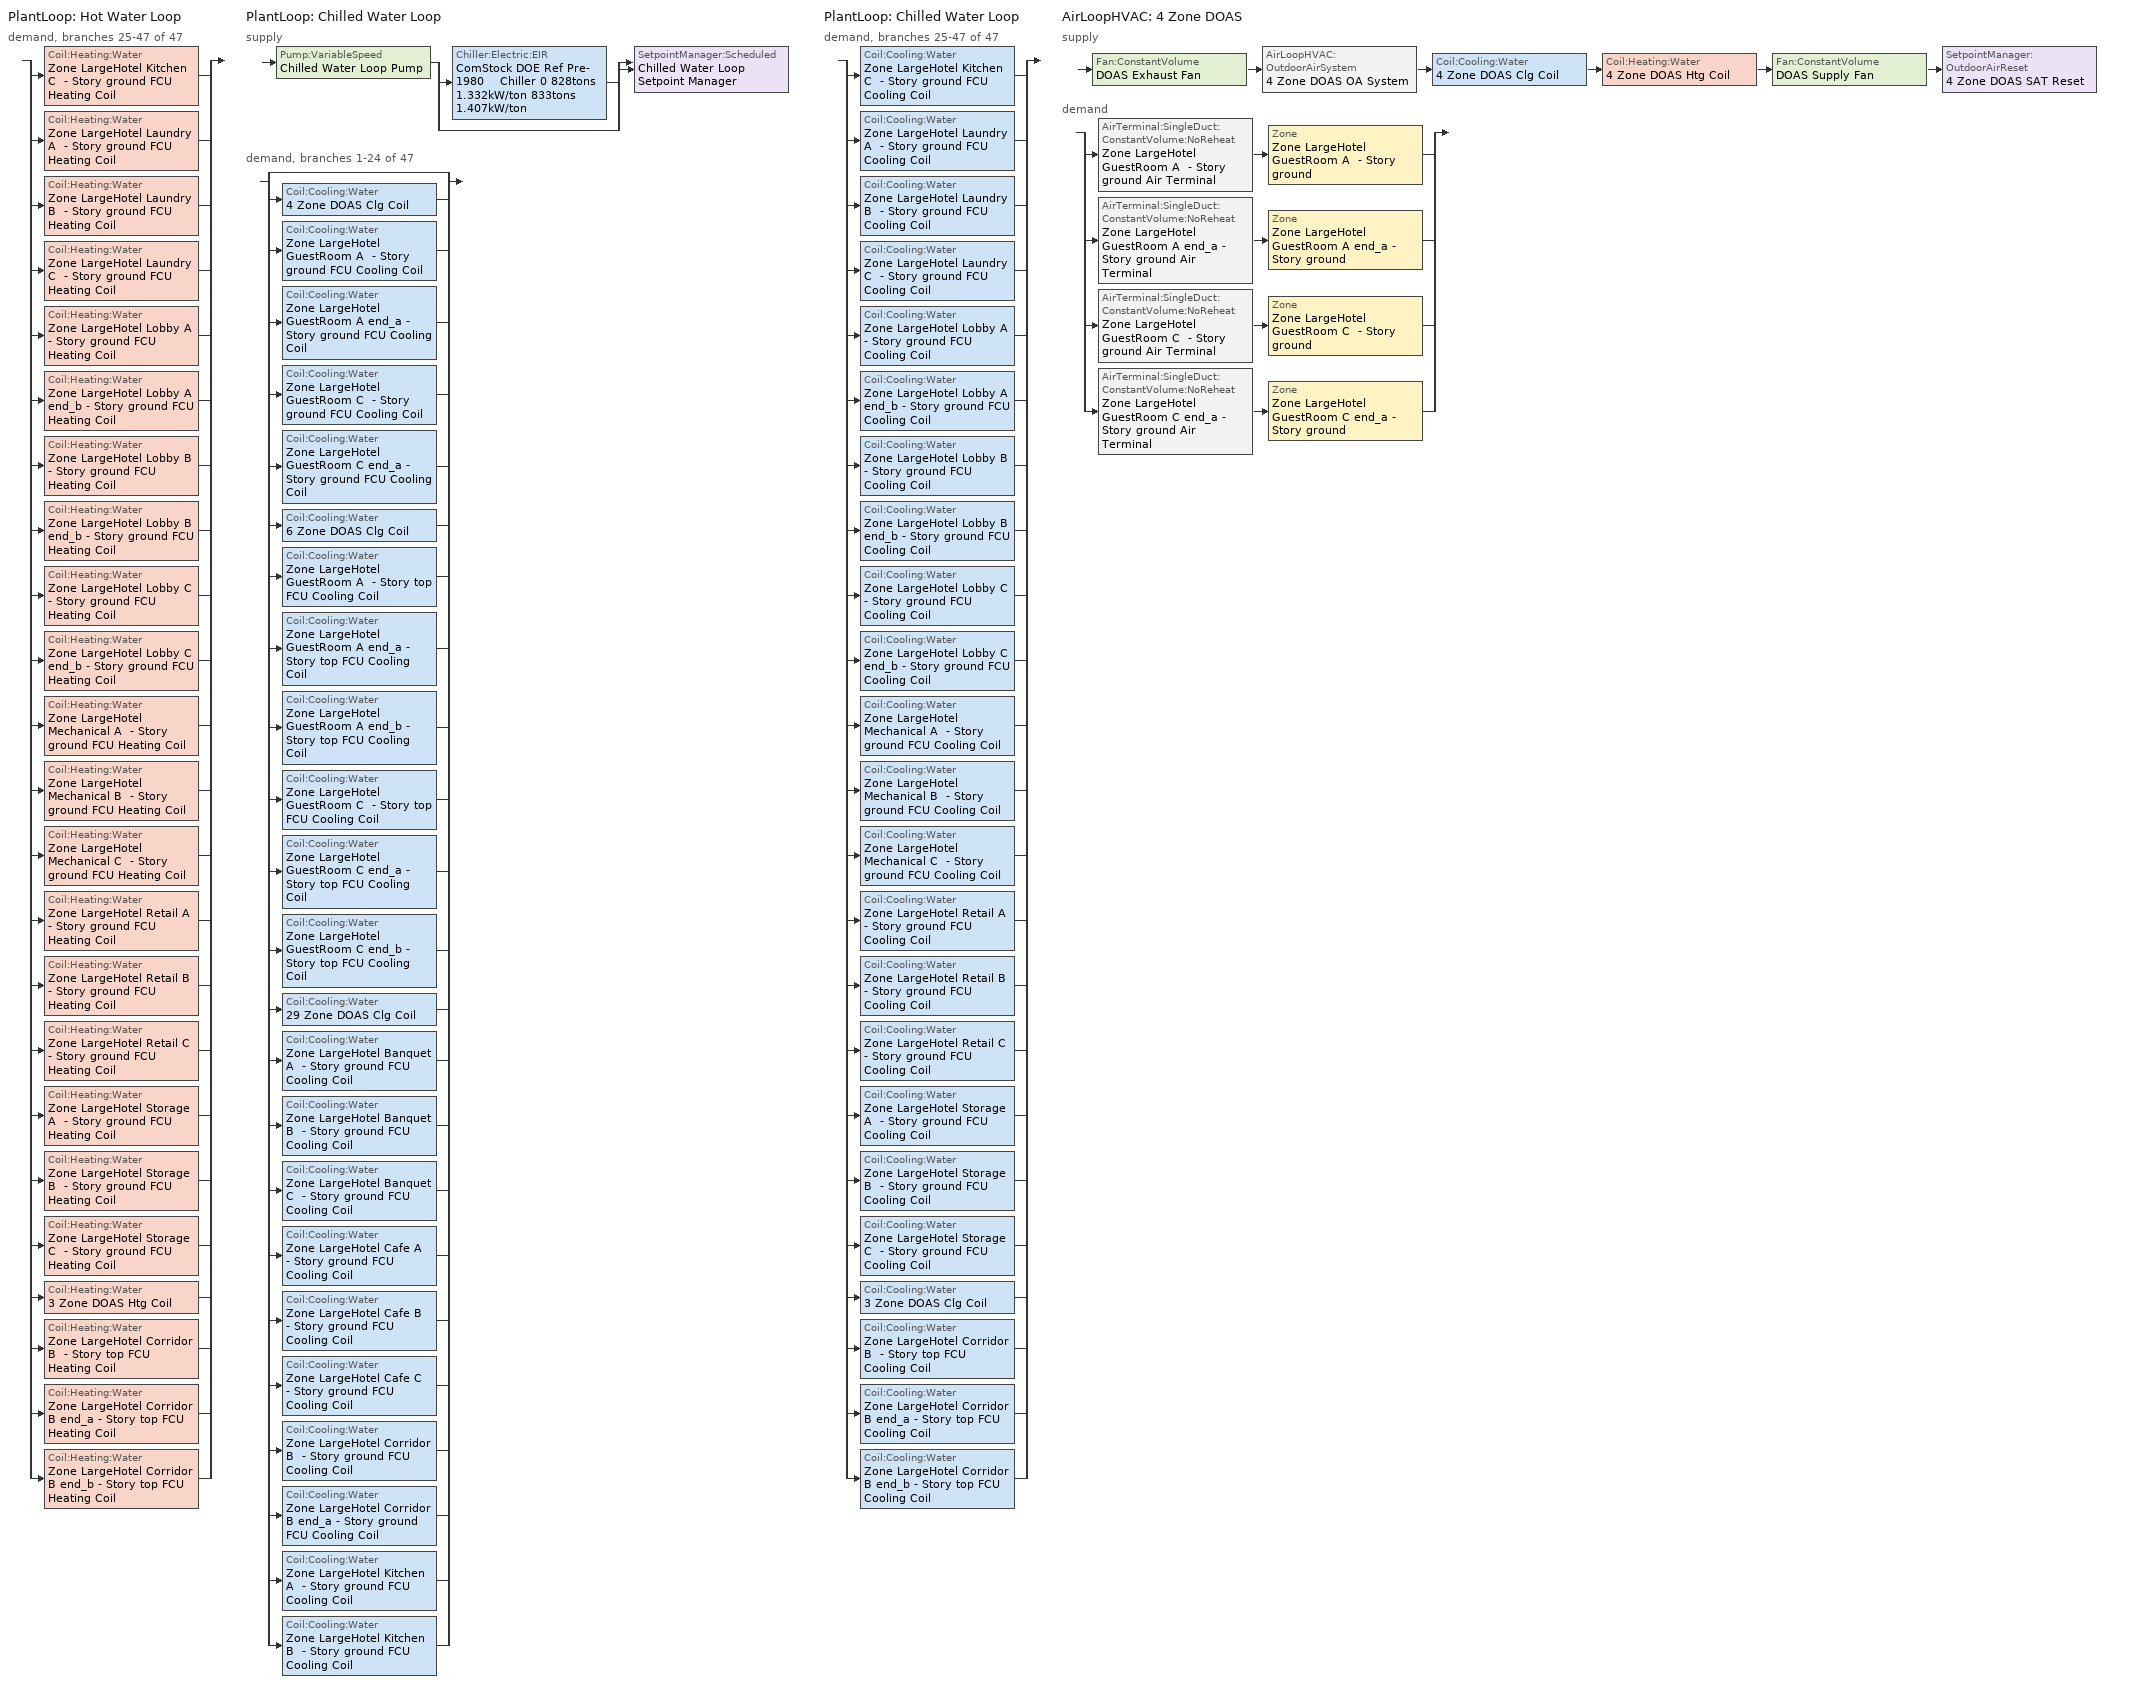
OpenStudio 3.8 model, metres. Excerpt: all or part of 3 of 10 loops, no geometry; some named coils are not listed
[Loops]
PlantLoop 'Hot Water Loop'
 demand, branches 25-47 of 47: split
  | Coil:Heating:Water 'Zone LargeHotel Kitchen C  - Story ground FCU Heating Coil'
  | Coil:Heating:Water 'Zone LargeHotel Laundry A  - Story ground FCU Heating Coil'
  | Coil:Heating:Water 'Zone LargeHotel Laundry B  - Story ground FCU Heating Coil'
  | Coil:Heating:Water 'Zone LargeHotel Laundry C  - Story ground FCU Heating Coil'
  | Coil:Heating:Water 'Zone LargeHotel Lobby A  - Story ground FCU Heating Coil'
  | Coil:Heating:Water 'Zone LargeHotel Lobby A end_b - Story ground FCU Heating Coil'
  | Coil:Heating:Water 'Zone LargeHotel Lobby B  - Story ground FCU Heating Coil'
  | Coil:Heating:Water 'Zone LargeHotel Lobby B end_b - Story ground FCU Heating Coil'
  | Coil:Heating:Water 'Zone LargeHotel Lobby C  - Story ground FCU Heating Coil'
  | Coil:Heating:Water 'Zone LargeHotel Lobby C end_b - Story ground FCU Heating Coil'
  | Coil:Heating:Water 'Zone LargeHotel Mechanical A  - Story ground FCU Heating Coil'
  | Coil:Heating:Water 'Zone LargeHotel Mechanical B  - Story ground FCU Heating Coil'
  | Coil:Heating:Water 'Zone LargeHotel Mechanical C  - Story ground FCU Heating Coil'
  | Coil:Heating:Water 'Zone LargeHotel Retail A  - Story ground FCU Heating Coil'
  | Coil:Heating:Water 'Zone LargeHotel Retail B  - Story ground FCU Heating Coil'
  | Coil:Heating:Water 'Zone LargeHotel Retail C  - Story ground FCU Heating Coil'
  | Coil:Heating:Water 'Zone LargeHotel Storage A  - Story ground FCU Heating Coil'
  | Coil:Heating:Water 'Zone LargeHotel Storage B  - Story ground FCU Heating Coil'
  | Coil:Heating:Water 'Zone LargeHotel Storage C  - Story ground FCU Heating Coil'
  | Coil:Heating:Water '3 Zone DOAS Htg Coil'
  | Coil:Heating:Water 'Zone LargeHotel Corridor B  - Story top FCU Heating Coil'
  | Coil:Heating:Water 'Zone LargeHotel Corridor B end_a - Story top FCU Heating Coil'
  | Coil:Heating:Water 'Zone LargeHotel Corridor B end_b - Story top FCU Heating Coil'
PlantLoop 'Chilled Water Loop'
 supply: Pump:VariableSpeed 'Chilled Water Loop Pump' > split
  | Chiller:Electric:EIR 'ComStock DOE Ref Pre-1980    Chiller 0 828tons 1.332kW/ton 833tons 1.407kW/ton'
  | bypass
  join > SetpointManager:Scheduled 'Chilled Water Loop Setpoint Manager'
 demand, branches 1-24 of 47: split
  | bypass
  | Coil:Cooling:Water '4 Zone DOAS Clg Coil'
  | Coil:Cooling:Water 'Zone LargeHotel GuestRoom A  - Story ground FCU Cooling Coil'
  | Coil:Cooling:Water 'Zone LargeHotel GuestRoom A end_a - Story ground FCU Cooling Coil'
  | Coil:Cooling:Water 'Zone LargeHotel GuestRoom C  - Story ground FCU Cooling Coil'
  | Coil:Cooling:Water 'Zone LargeHotel GuestRoom C end_a - Story ground FCU Cooling Coil'
  | Coil:Cooling:Water '6 Zone DOAS Clg Coil'
  | Coil:Cooling:Water 'Zone LargeHotel GuestRoom A  - Story top FCU Cooling Coil'
  | Coil:Cooling:Water 'Zone LargeHotel GuestRoom A end_a - Story top FCU Cooling Coil'
  | Coil:Cooling:Water 'Zone LargeHotel GuestRoom A end_b - Story top FCU Cooling Coil'
  | Coil:Cooling:Water 'Zone LargeHotel GuestRoom C  - Story top FCU Cooling Coil'
  | Coil:Cooling:Water 'Zone LargeHotel GuestRoom C end_a - Story top FCU Cooling Coil'
  | Coil:Cooling:Water 'Zone LargeHotel GuestRoom C end_b - Story top FCU Cooling Coil'
  | Coil:Cooling:Water '29 Zone DOAS Clg Coil'
  | Coil:Cooling:Water 'Zone LargeHotel Banquet A  - Story ground FCU Cooling Coil'
  | Coil:Cooling:Water 'Zone LargeHotel Banquet B  - Story ground FCU Cooling Coil'
  | Coil:Cooling:Water 'Zone LargeHotel Banquet C  - Story ground FCU Cooling Coil'
  | Coil:Cooling:Water 'Zone LargeHotel Cafe A  - Story ground FCU Cooling Coil'
  | Coil:Cooling:Water 'Zone LargeHotel Cafe B  - Story ground FCU Cooling Coil'
  | Coil:Cooling:Water 'Zone LargeHotel Cafe C  - Story ground FCU Cooling Coil'
  | Coil:Cooling:Water 'Zone LargeHotel Corridor B  - Story ground FCU Cooling Coil'
  | Coil:Cooling:Water 'Zone LargeHotel Corridor B end_a - Story ground FCU Cooling Coil'
  | Coil:Cooling:Water 'Zone LargeHotel Kitchen A  - Story ground FCU Cooling Coil'
  | Coil:Cooling:Water 'Zone LargeHotel Kitchen B  - Story ground FCU Cooling Coil'
PlantLoop 'Chilled Water Loop'
 demand, branches 25-47 of 47: split
  | Coil:Cooling:Water 'Zone LargeHotel Kitchen C  - Story ground FCU Cooling Coil'
  | Coil:Cooling:Water 'Zone LargeHotel Laundry A  - Story ground FCU Cooling Coil'
  | Coil:Cooling:Water 'Zone LargeHotel Laundry B  - Story ground FCU Cooling Coil'
  | Coil:Cooling:Water 'Zone LargeHotel Laundry C  - Story ground FCU Cooling Coil'
  | Coil:Cooling:Water 'Zone LargeHotel Lobby A  - Story ground FCU Cooling Coil'
  | Coil:Cooling:Water 'Zone LargeHotel Lobby A end_b - Story ground FCU Cooling Coil'
  | Coil:Cooling:Water 'Zone LargeHotel Lobby B  - Story ground FCU Cooling Coil'
  | Coil:Cooling:Water 'Zone LargeHotel Lobby B end_b - Story ground FCU Cooling Coil'
  | Coil:Cooling:Water 'Zone LargeHotel Lobby C  - Story ground FCU Cooling Coil'
  | Coil:Cooling:Water 'Zone LargeHotel Lobby C end_b - Story ground FCU Cooling Coil'
  | Coil:Cooling:Water 'Zone LargeHotel Mechanical A  - Story ground FCU Cooling Coil'
  | Coil:Cooling:Water 'Zone LargeHotel Mechanical B  - Story ground FCU Cooling Coil'
  | Coil:Cooling:Water 'Zone LargeHotel Mechanical C  - Story ground FCU Cooling Coil'
  | Coil:Cooling:Water 'Zone LargeHotel Retail A  - Story ground FCU Cooling Coil'
  | Coil:Cooling:Water 'Zone LargeHotel Retail B  - Story ground FCU Cooling Coil'
  | Coil:Cooling:Water 'Zone LargeHotel Retail C  - Story ground FCU Cooling Coil'
  | Coil:Cooling:Water 'Zone LargeHotel Storage A  - Story ground FCU Cooling Coil'
  | Coil:Cooling:Water 'Zone LargeHotel Storage B  - Story ground FCU Cooling Coil'
  | Coil:Cooling:Water 'Zone LargeHotel Storage C  - Story ground FCU Cooling Coil'
  | Coil:Cooling:Water '3 Zone DOAS Clg Coil'
  | Coil:Cooling:Water 'Zone LargeHotel Corridor B  - Story top FCU Cooling Coil'
  | Coil:Cooling:Water 'Zone LargeHotel Corridor B end_a - Story top FCU Cooling Coil'
  | Coil:Cooling:Water 'Zone LargeHotel Corridor B end_b - Story top FCU Cooling Coil'
AirLoopHVAC '4 Zone DOAS'
 supply: Fan:ConstantVolume 'DOAS Exhaust Fan' > AirLoopHVAC:OutdoorAirSystem '4 Zone DOAS OA System' > Coil:Cooling:Water '4 Zone DOAS Clg Coil' > Coil:Heating:Water '4 Zone DOAS Htg Coil' > Fan:ConstantVolume 'DOAS Supply Fan' > SetpointManager:OutdoorAirReset '4 Zone DOAS SAT Reset'
 demand: split
  | AirTerminal:SingleDuct:ConstantVolume:NoReheat 'Zone LargeHotel GuestRoom A  - Story ground Air Terminal' > Zone 'Zone LargeHotel GuestRoom A  - Story ground'
  | AirTerminal:SingleDuct:ConstantVolume:NoReheat 'Zone LargeHotel GuestRoom A end_a - Story ground Air Terminal' > Zone 'Zone LargeHotel GuestRoom A end_a - Story ground'
  | AirTerminal:SingleDuct:ConstantVolume:NoReheat 'Zone LargeHotel GuestRoom C  - Story ground Air Terminal' > Zone 'Zone LargeHotel GuestRoom C  - Story ground'
  | AirTerminal:SingleDuct:ConstantVolume:NoReheat 'Zone LargeHotel GuestRoom C end_a - Story ground Air Terminal' > Zone 'Zone LargeHotel GuestRoom C end_a - Story ground'
[Sizing:Zone] Zone Cooling Design Supply Air Temperature Input Method=SupplyAirTemperature; Zone Cooling Design Supply Air Temperature {C}=12.7778; Zone Cooling Design Supply Air Temperature Difference {deltaC}=11.11; Zone Heating Design Supply Air Temperature Input Method=SupplyAirTemperature; Zone Heating Design Supply Air Temperature {C}=40; Zone Heating Design Supply Air Temperature Difference {deltaC}=11.11; Zone Cooling Design Supply Air Humidity Ratio {kg-H2O/kg-air}=0.0085; Zone Heating Design Supply Air Humidity Ratio {kg-H2O/kg-air}=0.008; Cooling Design Air Flow Method=DesignDay; Heating Design Air Flow Method=DesignDay; Account for Dedicated Outdoor Air System=Yes; Dedicated Outdoor Air System Control Strategy=NeutralSupplyAir; Dedicated Outdoor Air Low Setpoint Temperature for Design {C}=15.556; Dedicated Outdoor Air High Setpoint Temperature for Design {C}=21.111; Zone Load Sizing Method=Sensible Load Only No Latent Load; Zone Latent Cooling Design Supply Air Humidity Ratio Input Method=HumidityRatioDifference; Zone Cooling Design Supply Air Humidity Ratio Difference {kgWater/kgDryAir}=0.005; Zone Latent Heating Design Supply Air Humidity Ratio Input Method=HumidityRatioDifference; Zone Humidification Design Supply Air Humidity Ratio Difference {kgWater/kgDryAir}=0.005
Zone LargeHotel GuestRoom A end_a - Story ground; Zone LargeHotel GuestRoom C end_a - Story ground; Zone LargeHotel GuestRoom A  - Story ground; Zone LargeHotel GuestRoom C  - Story ground
[Zone equipment]
Zone LargeHotel GuestRoom A end_a - Story ground: Zone LargeHotel GuestRoom A end_a - Story ground Air Terminal, Zone LargeHotel GuestRoom A end_a - Story ground FCU
Zone LargeHotel GuestRoom C end_a - Story ground: Zone LargeHotel GuestRoom C end_a - Story ground Air Terminal, Zone LargeHotel GuestRoom C end_a - Story ground FCU
Zone LargeHotel GuestRoom A  - Story ground: Zone LargeHotel GuestRoom A  - Story ground Air Terminal, Zone LargeHotel GuestRoom A  - Story ground FCU
Zone LargeHotel GuestRoom C  - Story ground: Zone LargeHotel GuestRoom C  - Story ground Air Terminal, Zone LargeHotel GuestRoom C  - Story ground FCU
[PlantLoop]
Chilled Water Loop: Glycol Concentration=0; Maximum Loop Temperature {C}=40; Minimum Loop Temperature {C}=1; Maximum Loop Flow Rate {m3/s}=0.116584; Plant Loop Volume {m3}=13.99; Load Distribution Scheme=Optimal
[Sizing:Plant]
Chilled Water Loop: Loop Type=Cooling; Design Loop Exit Temperature {C}=6.66667; Loop Design Temperature Difference {deltaC}=5.61111; Sizing Option=NonCoincident; Zone Timesteps in Averaging Window=1; Coincident Sizing Factor Mode=None
[SetpointManager:Scheduled]
Chilled Water Loop Setpoint Manager: Control Variable=Temperature; Schedule=Chilled Water Loop Temp - 44F; Setpoint Node or NodeList=Chilled Water Loop Supply Outlet Node
[Pump:VariableSpeed]
Chilled Water Loop Pump: Rated Flow Rate {m3/s}=0.116584; Rated Pump Head {Pa}=179344; Rated Power Consumption {W}=28823.5; Motor Efficiency=0.93; Fraction of Motor Inefficiencies to Fluid Stream=0; Coefficient 1 of the Part Load Performance Curve=0; Coefficient 2 of the Part Load Performance Curve=0.5726; Coefficient 3 of the Part Load Performance Curve=-0.301; Coefficient 4 of the Part Load Performance Curve=0.7347; Pump Control Type=Intermittent; Skin Loss Radiative Fraction=0.5; Design Power Sizing Method=PowerPerFlowPerPressure; Design Electric Power per Unit Flow Rate {W/(m3/s)}=348701.1; Design Shaft Power per Unit Flow Rate per Unit Head {W-s/m3-Pa}=1.28205; Design Minimum Flow Rate Fraction=0
[Chiller:Electric:EIR]
ComStock DOE Ref Pre-1980    Chiller 0 828tons 1.332kW/ton 833tons 1.407kW/ton: Reference Capacity {W}=2.74585e+06; Reference COP {W/W}=2.49964; Reference Leaving Chilled Water Temperature {C}=6.66667; Reference Entering Condenser Fluid Temperature {C}=35; Reference Chilled Water Flow Rate {m3/s}=0.116584; Cooling Capacity Function of Temperature Curve=AirCooled_Chiller_2010_PathA_CAPFT; Electric Input to Cooling Output Ratio Function of Temperature Curve=AirCooled_Chiller_2010_PathA_EIRFT; Electric Input to Cooling Output Ratio Function of Part Load Ratio Curve=AirCooled_Chiller_AllCapacities_2004_2010_EIRFPLR; Minimum Part Load Ratio=0.15; Maximum Part Load Ratio=1; Optimum Part Load Ratio=1; Minimum Unloading Ratio=0.25; Condenser Type=AirCooled; Leaving Chilled Water Lower Temperature Limit {C}=2.22222; Chiller Flow Mode=ConstantFlow; Design Heat Recovery Water Flow Rate {m3/s}=Autosize; Sizing Factor=1; Basin Heater Capacity {W/K}=0; Basin Heater Setpoint Temperature {C}=10; Condenser Heat Recovery Relative Capacity Fraction=1
[AirLoopHVAC]
4 Zone DOAS: Availability Schedule=4 Zone DOAS Occ Sch; Design Supply Air Flow Rate {m3/s}=1.10122; Design Return Air Flow Fraction of Supply Air Flow=1
[Sizing:System]
4 Zone DOAS: Type of Load to Size On=VentilationRequirement; Design Outdoor Air Flow Rate {m3/s}=1.10122; Central Heating Maximum System Air Flow Ratio=1; Preheat Design Temperature {C}=7; Preheat Design Humidity Ratio {kg-H2O/kg-Air}=0.008; Precool Design Temperature {C}=12.8; Precool Design Humidity Ratio {kg-H2O/kg-Air}=0.008; Central Cooling Design Supply Air Temperature {C}=15.5556; Central Heating Design Supply Air Temperature {C}=21.1111; Sizing Option=Coincident; 100% Outdoor Air in Cooling=Yes; 100% Outdoor Air in Heating=Yes; Central Cooling Design Supply Air Humidity Ratio {kg-H2O/kg-Air}=0.0085; System Outdoor Air Method=ZoneSum; Zone Maximum Outdoor Air Fraction=1; Cooling Supply Air Flow Rate Per Floor Area {m3/s-m2}=0.00996765; Cooling Fraction of Autosized Cooling Supply Air Flow Rate=1; Cooling Supply Air Flow Rate Per Unit Cooling Capacity {m3/s-W}=3.94755e-05; Heating Supply Air Flow Rate Per Floor Area {m3/s-m2}=0.00996765; Heating Fraction of Autosized Heating Supply Air Flow Rate=1; Heating Fraction of Autosized Cooling Supply Air Flow Rate=1; Heating Supply Air Flow Rate Per Unit Heating Capacity {m3/s-W}=3.15882e-05; Cooling Design Capacity Method=CoolingDesignCapacity; Cooling Design Capacity {W}=24712.48; Cooling Design Capacity Per Floor Area {W/m2}=234.7; Fraction of Autosized Cooling Design Capacity=1; Heating Design Capacity Method=HeatingDesignCapacity; Heating Design Capacity {W}=51640.12; Heating Design Capacity Per Floor Area {W/m2}=157; Fraction of Autosized Heating Design Capacity=1; Central Cooling Capacity Control Method=OnOff; Occupant Diversity=1
[Fan:ConstantVolume] Availability Schedule=Always On Discrete; Fan Total Efficiency=0.546; Pressure Rise {Pa}=622.722; Maximum Flow Rate {m3/s}=1.10122; Motor Efficiency=0.84; Motor In Airstream Fraction=1
DOAS Supply Fan; DOAS Exhaust Fan
[Coil:Heating:Water] Availability Schedule=Always On Discrete; Rated Inlet Water Temperature {C}=82.2222; Rated Inlet Air Temperature {C}=16.6; Rated Outlet Water Temperature {C}=71.1111
Name | U-Factor Times Area Value {W/K} | Maximum Water Flow Rate {m3/s} | Rated Capacity {W} | Rated Outlet Air Temperature {C}
Zone LargeHotel Kitchen C  - Story ground FCU Heating Coil | 24.9269 | 2.45863e-05 | 1124.06 | 40
Zone LargeHotel Laundry A  - Story ground FCU Heating Coil | 23.2138 | 2.24e-05 | 1024.1 | 40
Zone LargeHotel Laundry B  - Story ground FCU Heating Coil | 65.2529 | 6.28653e-05 | 2874.13 | 40
Zone LargeHotel Laundry C  - Story ground FCU Heating Coil | 23.1642 | 2.23521e-05 | 1021.91 | 40
Zone LargeHotel Lobby A  - Story ground FCU Heating Coil | 338.516 | 0.000326551 | 14929.5 | 40
Zone LargeHotel Lobby A end_b - Story ground FCU Heating Coil | 95.6951 | 9.23374e-05 | 4221.55 | 40
Zone LargeHotel Lobby B  - Story ground FCU Heating Coil | 3241.49 | 0.00312354 | 142804 | 40
Zone LargeHotel Lobby B end_b - Story ground FCU Heating Coil | 1281.02 | 0.00123574 | 56496.4 | 40
Zone LargeHotel Lobby C  - Story ground FCU Heating Coil | 338.043 | 0.000326094 | 14908.6 | 40
Zone LargeHotel Lobby C end_b - Story ground FCU Heating Coil | 95.5496 | 9.21969e-05 | 4215.13 | 40
Zone LargeHotel Mechanical A  - Story ground FCU Heating Coil | 46.5438 | 4.4917e-05 | 2053.55 | 40
Zone LargeHotel Mechanical B  - Story ground FCU Heating Coil | 95.4121 | 9.19181e-05 | 4202.39 | 40
Zone LargeHotel Mechanical C  - Story ground FCU Heating Coil | 46.4629 | 4.48389e-05 | 2049.98 | 40
Zone LargeHotel Retail A  - Story ground FCU Heating Coil | 45.7268 | 4.41169e-05 | 2016.97 | 40
Zone LargeHotel Retail B  - Story ground FCU Heating Coil | 278.461 | 0.000268317 | 12267.1 | 40
Zone LargeHotel Retail C  - Story ground FCU Heating Coil | 45.6384 | 4.40316e-05 | 2013.07 | 40
Zone LargeHotel Storage A  - Story ground FCU Heating Coil | 30.0879 | 2.90332e-05 | 1327.37 | 40
Zone LargeHotel Storage B  - Story ground FCU Heating Coil | 104.566 | 0.000100752 | 4606.27 | 40
Zone LargeHotel Storage C  - Story ground FCU Heating Coil | 30.0089 | 2.8957e-05 | 1323.88 | 40
3 Zone DOAS Htg Coil | 657.359 | 0.00108014 | 49382.8 | 32.2
Zone LargeHotel Corridor B  - Story top FCU Heating Coil | 4462.2 | 0.00454496 | 207790 | 40
Zone LargeHotel Corridor B end_a - Story top FCU Heating Coil | 386.388 | 0.000393664 | 17997.9 | 40
Zone LargeHotel Corridor B end_b - Story top FCU Heating Coil | 387.207 | 0.0003945 | 18036.1 | 40
[Controller:WaterCoil] Minimum Actuated Flow {m3/s}=0
Name | Water Coil | Action | Controller Convergence Tolerance {deltaC} | Maximum Actuated Flow {m3/s}
4 Zone DOAS Clg Coil Controller | 4 Zone DOAS Clg Coil | Reverse | 0.000426675 | 0.00111605
Zone LargeHotel GuestRoom A  - Story ground FCU Cooling Coil Controller | Zone LargeHotel GuestRoom A  - Story ground FCU Cooling Coil | Reverse
Zone LargeHotel GuestRoom A end_a - Story ground FCU Cooling Coil Controller | Zone LargeHotel GuestRoom A end_a - Story ground FCU Cooling Coil | Reverse
Zone LargeHotel GuestRoom C  - Story ground FCU Cooling Coil Controller | Zone LargeHotel GuestRoom C  - Story ground FCU Cooling Coil | Reverse
Zone LargeHotel GuestRoom C end_a - Story ground FCU Cooling Coil Controller | Zone LargeHotel GuestRoom C end_a - Story ground FCU Cooling Coil | Reverse
6 Zone DOAS Clg Coil Controller | 6 Zone DOAS Clg Coil | Reverse | 0.000176775 | 0.00269376
Zone LargeHotel GuestRoom A  - Story top FCU Cooling Coil Controller | Zone LargeHotel GuestRoom A  - Story top FCU Cooling Coil | Reverse
Zone LargeHotel GuestRoom A end_a - Story top FCU Cooling Coil Controller | Zone LargeHotel GuestRoom A end_a - Story top FCU Cooling Coil | Reverse
Zone LargeHotel GuestRoom A end_b - Story top FCU Cooling Coil Controller | Zone LargeHotel GuestRoom A end_b - Story top FCU Cooling Coil | Reverse
Zone LargeHotel GuestRoom C  - Story top FCU Cooling Coil Controller | Zone LargeHotel GuestRoom C  - Story top FCU Cooling Coil | Reverse
Zone LargeHotel GuestRoom C end_a - Story top FCU Cooling Coil Controller | Zone LargeHotel GuestRoom C end_a - Story top FCU Cooling Coil | Reverse
Zone LargeHotel GuestRoom C end_b - Story top FCU Cooling Coil Controller | Zone LargeHotel GuestRoom C end_b - Story top FCU Cooling Coil | Reverse
29 Zone DOAS Clg Coil Controller | 29 Zone DOAS Clg Coil | Reverse | 1.57187e-05 | 0.0302946
Zone LargeHotel Banquet A  - Story ground FCU Cooling Coil Controller | Zone LargeHotel Banquet A  - Story ground FCU Cooling Coil | Reverse
Zone LargeHotel Banquet B  - Story ground FCU Cooling Coil Controller | Zone LargeHotel Banquet B  - Story ground FCU Cooling Coil | Reverse
Zone LargeHotel Banquet C  - Story ground FCU Cooling Coil Controller | Zone LargeHotel Banquet C  - Story ground FCU Cooling Coil | Reverse
Zone LargeHotel Cafe A  - Story ground FCU Cooling Coil Controller | Zone LargeHotel Cafe A  - Story ground FCU Cooling Coil | Reverse
Zone LargeHotel Cafe B  - Story ground FCU Cooling Coil Controller | Zone LargeHotel Cafe B  - Story ground FCU Cooling Coil | Reverse
Zone LargeHotel Cafe C  - Story ground FCU Cooling Coil Controller | Zone LargeHotel Cafe C  - Story ground FCU Cooling Coil | Reverse
Zone LargeHotel Corridor B  - Story ground FCU Cooling Coil Controller | Zone LargeHotel Corridor B  - Story ground FCU Cooling Coil | Reverse
Zone LargeHotel Corridor B end_a - Story ground FCU Cooling Coil Controller | Zone LargeHotel Corridor B end_a - Story ground FCU Cooling Coil | Reverse
Zone LargeHotel Kitchen A  - Story ground FCU Cooling Coil Controller | Zone LargeHotel Kitchen A  - Story ground FCU Cooling Coil | Reverse
Zone LargeHotel Kitchen B  - Story ground FCU Cooling Coil Controller | Zone LargeHotel Kitchen B  - Story ground FCU Cooling Coil | Reverse
Zone LargeHotel Kitchen C  - Story ground FCU Cooling Coil Controller | Zone LargeHotel Kitchen C  - Story ground FCU Cooling Coil | Reverse
Zone LargeHotel Kitchen C  - Story ground FCU Heating Coil Controller | Zone LargeHotel Kitchen C  - Story ground FCU Heating Coil | Normal | 0.0001
Zone LargeHotel Laundry A  - Story ground FCU Cooling Coil Controller | Zone LargeHotel Laundry A  - Story ground FCU Cooling Coil | Reverse
Zone LargeHotel Laundry A  - Story ground FCU Heating Coil Controller | Zone LargeHotel Laundry A  - Story ground FCU Heating Coil | Normal | 0.0001
Zone LargeHotel Laundry B  - Story ground FCU Cooling Coil Controller | Zone LargeHotel Laundry B  - Story ground FCU Cooling Coil | Reverse
Zone LargeHotel Laundry B  - Story ground FCU Heating Coil Controller | Zone LargeHotel Laundry B  - Story ground FCU Heating Coil | Normal | 0.0001
Zone LargeHotel Laundry C  - Story ground FCU Cooling Coil Controller | Zone LargeHotel Laundry C  - Story ground FCU Cooling Coil | Reverse
Zone LargeHotel Laundry C  - Story ground FCU Heating Coil Controller | Zone LargeHotel Laundry C  - Story ground FCU Heating Coil | Normal | 0.0001
Zone LargeHotel Lobby A  - Story ground FCU Cooling Coil Controller | Zone LargeHotel Lobby A  - Story ground FCU Cooling Coil | Reverse
Zone LargeHotel Lobby A  - Story ground FCU Heating Coil Controller | Zone LargeHotel Lobby A  - Story ground FCU Heating Coil | Normal | 0.0001
Zone LargeHotel Lobby A end_b - Story ground FCU Cooling Coil Controller | Zone LargeHotel Lobby A end_b - Story ground FCU Cooling Coil | Reverse
Zone LargeHotel Lobby A end_b - Story ground FCU Heating Coil Controller | Zone LargeHotel Lobby A end_b - Story ground FCU Heating Coil | Normal | 0.0001
Zone LargeHotel Lobby B  - Story ground FCU Cooling Coil Controller | Zone LargeHotel Lobby B  - Story ground FCU Cooling Coil | Reverse
Zone LargeHotel Lobby B  - Story ground FCU Heating Coil Controller | Zone LargeHotel Lobby B  - Story ground FCU Heating Coil | Normal | 0.0001
Zone LargeHotel Lobby B end_b - Story ground FCU Cooling Coil Controller | Zone LargeHotel Lobby B end_b - Story ground FCU Cooling Coil | Reverse
Zone LargeHotel Lobby B end_b - Story ground FCU Heating Coil Controller | Zone LargeHotel Lobby B end_b - Story ground FCU Heating Coil | Normal | 0.0001
Zone LargeHotel Lobby C  - Story ground FCU Cooling Coil Controller | Zone LargeHotel Lobby C  - Story ground FCU Cooling Coil | Reverse
Zone LargeHotel Lobby C  - Story ground FCU Heating Coil Controller | Zone LargeHotel Lobby C  - Story ground FCU Heating Coil | Normal | 0.0001
Zone LargeHotel Lobby C end_b - Story ground FCU Cooling Coil Controller | Zone LargeHotel Lobby C end_b - Story ground FCU Cooling Coil | Reverse
Zone LargeHotel Lobby C end_b - Story ground FCU Heating Coil Controller | Zone LargeHotel Lobby C end_b - Story ground FCU Heating Coil | Normal | 0.0001
Zone LargeHotel Mechanical A  - Story ground FCU Cooling Coil Controller | Zone LargeHotel Mechanical A  - Story ground FCU Cooling Coil | Reverse
Zone LargeHotel Mechanical A  - Story ground FCU Heating Coil Controller | Zone LargeHotel Mechanical A  - Story ground FCU Heating Coil | Normal | 0.0001
Zone LargeHotel Mechanical B  - Story ground FCU Cooling Coil Controller | Zone LargeHotel Mechanical B  - Story ground FCU Cooling Coil | Reverse
Zone LargeHotel Mechanical B  - Story ground FCU Heating Coil Controller | Zone LargeHotel Mechanical B  - Story ground FCU Heating Coil | Normal | 0.0001
Zone LargeHotel Mechanical C  - Story ground FCU Cooling Coil Controller | Zone LargeHotel Mechanical C  - Story ground FCU Cooling Coil | Reverse
Zone LargeHotel Mechanical C  - Story ground FCU Heating Coil Controller | Zone LargeHotel Mechanical C  - Story ground FCU Heating Coil | Normal | 0.0001
Zone LargeHotel Retail A  - Story ground FCU Cooling Coil Controller | Zone LargeHotel Retail A  - Story ground FCU Cooling Coil | Reverse
Zone LargeHotel Retail A  - Story ground FCU Heating Coil Controller | Zone LargeHotel Retail A  - Story ground FCU Heating Coil | Normal | 0.0001
Zone LargeHotel Retail B  - Story ground FCU Cooling Coil Controller | Zone LargeHotel Retail B  - Story ground FCU Cooling Coil | Reverse
Zone LargeHotel Retail B  - Story ground FCU Heating Coil Controller | Zone LargeHotel Retail B  - Story ground FCU Heating Coil | Normal | 0.0001
Zone LargeHotel Retail C  - Story ground FCU Cooling Coil Controller | Zone LargeHotel Retail C  - Story ground FCU Cooling Coil | Reverse
Zone LargeHotel Retail C  - Story ground FCU Heating Coil Controller | Zone LargeHotel Retail C  - Story ground FCU Heating Coil | Normal | 0.0001
Zone LargeHotel Storage A  - Story ground FCU Cooling Coil Controller | Zone LargeHotel Storage A  - Story ground FCU Cooling Coil | Reverse
Zone LargeHotel Storage A  - Story ground FCU Heating Coil Controller | Zone LargeHotel Storage A  - Story ground FCU Heating Coil | Normal | 0.0001
Zone LargeHotel Storage B  - Story ground FCU Cooling Coil Controller | Zone LargeHotel Storage B  - Story ground FCU Cooling Coil | Reverse
Zone LargeHotel Storage B  - Story ground FCU Heating Coil Controller | Zone LargeHotel Storage B  - Story ground FCU Heating Coil | Normal | 0.0001
Zone LargeHotel Storage C  - Story ground FCU Cooling Coil Controller | Zone LargeHotel Storage C  - Story ground FCU Cooling Coil | Reverse
Zone LargeHotel Storage C  - Story ground FCU Heating Coil Controller | Zone LargeHotel Storage C  - Story ground FCU Heating Coil | Normal | 0.0001
3 Zone DOAS Htg Coil Controller | 3 Zone DOAS Htg Coil | Normal | 0.0001 | 0.00108014
3 Zone DOAS Clg Coil Controller | 3 Zone DOAS Clg Coil | Reverse | 0.000446179 | 0.00106726
Zone LargeHotel Corridor B  - Story top FCU Cooling Coil Controller | Zone LargeHotel Corridor B  - Story top FCU Cooling Coil | Reverse
Zone LargeHotel Corridor B  - Story top FCU Heating Coil Controller | Zone LargeHotel Corridor B  - Story top FCU Heating Coil | Normal | 0.0001
Zone LargeHotel Corridor B end_a - Story top FCU Cooling Coil Controller | Zone LargeHotel Corridor B end_a - Story top FCU Cooling Coil | Reverse
Zone LargeHotel Corridor B end_a - Story top FCU Heating Coil Controller | Zone LargeHotel Corridor B end_a - Story top FCU Heating Coil | Normal | 0.0001
Zone LargeHotel Corridor B end_b - Story top FCU Cooling Coil Controller | Zone LargeHotel Corridor B end_b - Story top FCU Cooling Coil | Reverse
Zone LargeHotel Corridor B end_b - Story top FCU Heating Coil Controller | Zone LargeHotel Corridor B end_b - Story top FCU Heating Coil | Normal | 0.0001
[Coil:Cooling:Water] Availability Schedule=Always On Discrete; Design Inlet Water Temperature {C}=6.66667; Heat Exchanger Configuration=CrossFlow
Name | Design Water Flow Rate {m3/s} | Design Air Flow Rate {m3/s} | Design Inlet Air Temperature {C} | Design Outlet Air Temperature {C} | Design Inlet Air Humidity Ratio {kg-H2O/kg-air} | Design Outlet Air Humidity Ratio {kg-H2O/kg-air}
4 Zone DOAS Clg Coil | 0.00111605 | 1.10122 | 37 | 14.4795 | 0.00695435 | 0.00695435
Zone LargeHotel GuestRoom A  - Story ground FCU Cooling Coil | 0.00442706 | 7.55467 | 25.5972 | 12.7778 | 0.00856645 | 0.0085
Zone LargeHotel GuestRoom A end_a - Story ground FCU Cooling Coil | 0.00077824 | 1.34534 | 25.599 | 12.7778 | 0.00838172 | 0.00838172
Zone LargeHotel GuestRoom C  - Story ground FCU Cooling Coil | 0.00433548 | 7.39657 | 25.5972 | 12.7778 | 0.00856775 | 0.0085
Zone LargeHotel GuestRoom C end_a - Story ground FCU Cooling Coil | 0.000769927 | 1.33085 | 25.5981 | 12.7778 | 0.00846853 | 0.00846853
6 Zone DOAS Clg Coil | 0.00269376 | 2.66306 | 37 | 14.5225 | 0.00695435 | 0.00695435
Zone LargeHotel GuestRoom A  - Story top FCU Cooling Coil | 0.0146738 | 25.3657 | 25.5986 | 12.7778 | 0.00841567 | 0.00841567
Zone LargeHotel GuestRoom A end_a - Story top FCU Cooling Coil | 0.00112495 | 1.9446 | 25.599 | 12.7778 | 0.00840381 | 0.00840381
Zone LargeHotel GuestRoom A end_b - Story top FCU Cooling Coil | 0.000809474 | 1.39934 | 25.5992 | 12.7778 | 0.00837131 | 0.00837131
Zone LargeHotel GuestRoom C  - Story top FCU Cooling Coil | 0.0142756 | 24.6774 | 25.5986 | 12.7778 | 0.00841353 | 0.00841353
Zone LargeHotel GuestRoom C end_a - Story top FCU Cooling Coil | 0.00112481 | 1.94436 | 25.599 | 12.7778 | 0.008404 | 0.008404
Zone LargeHotel GuestRoom C end_b - Story top FCU Cooling Coil | 0.000792615 | 1.3702 | 25.5992 | 12.7778 | 0.00836882 | 0.00836882
29 Zone DOAS Clg Coil | 0.0302946 | 29.2487 | 37 | 13.9841 | 0.00695435 | 0.00695435
Zone LargeHotel Banquet A  - Story ground FCU Cooling Coil | 0.000430325 | 0.725579 | 25.5927 | 12.7778 | 0.00863102 | 0.0085
Zone LargeHotel Banquet B  - Story ground FCU Cooling Coil | 0.00788203 | 13.1461 | 25.5934 | 12.7778 | 0.00868837 | 0.0085
Zone LargeHotel Banquet C  - Story ground FCU Cooling Coil | 0.000380837 | 0.641151 | 25.5926 | 12.7778 | 0.00863918 | 0.0085
Zone LargeHotel Cafe A  - Story ground FCU Cooling Coil | 0.000102583 | 0.170945 | 25.5926 | 12.7778 | 0.00869333 | 0.0085
Zone LargeHotel Cafe B  - Story ground FCU Cooling Coil | 0.00214353 | 3.5192 | 25.593 | 12.7778 | 0.00877307 | 0.0085
Zone LargeHotel Cafe C  - Story ground FCU Cooling Coil | 8.8883e-05 | 0.16587 | 25.5924 | 12.7778 | 0.00870687 | 0.0085
Zone LargeHotel Corridor B  - Story ground FCU Cooling Coil | 0.00035024 | 0.394684 | 31.5963 | 12.7778 | 0.0088371 | 0.0085
Zone LargeHotel Corridor B end_a - Story ground FCU Cooling Coil | 0.00017503 | 0.337614 | 31.5992 | 12.7778 | 0.00819251 | 0.00819251
Zone LargeHotel Kitchen A  - Story ground FCU Cooling Coil | 0.000702036 | 0.756672 | 27.5432 | 12.7778 | 0.010817 | 0.0085
Zone LargeHotel Kitchen B  - Story ground FCU Cooling Coil | 0.00099135 | 1.39633 | 27.5932 | 12.7778 | 0.00886667 | 0.0085
Zone LargeHotel Kitchen C  - Story ground FCU Cooling Coil | 0.000690772 | 0.739526 | 27.5415 | 12.7778 | 0.0108733 | 0.0085
Zone LargeHotel Laundry A  - Story ground FCU Cooling Coil | 0.000308637 | 0.531976 | 25.6341 | 12.7778 | 0.008492 | 0.008492
Zone LargeHotel Laundry B  - Story ground FCU Cooling Coil | 0.00702207 | 12.0854 | 25.6363 | 12.7778 | 0.00850675 | 0.0085
Zone LargeHotel Laundry C  - Story ground FCU Cooling Coil | 0.000300221 | 0.517525 | 25.6327 | 12.7778 | 0.00849175 | 0.00849175
Zone LargeHotel Lobby A  - Story ground FCU Cooling Coil | 0.000527883 | 0.869742 | 25.5941 | 12.7778 | 0.00875353 | 0.0085
Zone LargeHotel Lobby A end_b - Story ground FCU Cooling Coil | 9.82456e-05 | 0.208929 | 25.5951 | 12.7778 | 0.00867144 | 0.0085
Zone LargeHotel Lobby B  - Story ground FCU Cooling Coil | 0.00795977 | 12.6326 | 25.5927 | 12.7778 | 0.00895957 | 0.0085
Zone LargeHotel Lobby B end_b - Story ground FCU Cooling Coil | 0.00155977 | 2.796 | 25.594 | 12.7778 | 0.00882481 | 0.0085
Zone LargeHotel Lobby C  - Story ground FCU Cooling Coil | 0.000447361 | 0.737839 | 25.5939 | 12.7778 | 0.00878433 | 0.0085
Zone LargeHotel Lobby C end_b - Story ground FCU Cooling Coil | 8.34374e-05 | 0.208612 | 25.595 | 12.7778 | 0.00869211 | 0.0085
Zone LargeHotel Mechanical A  - Story ground FCU Cooling Coil | 6.08422e-05 | 0.105184 | 25.5991 | 12.7778 | 0.00834036 | 0.00834036
Zone LargeHotel Mechanical B  - Story ground FCU Cooling Coil | 0.000832071 | 1.43869 | 25.599 | 12.7778 | 0.00826926 | 0.00826926
Zone LargeHotel Mechanical C  - Story ground FCU Cooling Coil | 4.84253e-05 | 0.101549 | 25.5993 | 12.7778 | 0.00830459 | 0.00830459
Zone LargeHotel Retail A  - Story ground FCU Cooling Coil | 0.000101043 | 0.173901 | 25.597 | 12.7778 | 0.00852245 | 0.0085
Zone LargeHotel Retail B  - Story ground FCU Cooling Coil | 0.00122462 | 2.06597 | 25.5961 | 12.7778 | 0.00862681 | 0.0085
Zone LargeHotel Retail C  - Story ground FCU Cooling Coil | 8.66861e-05 | 0.149105 | 25.597 | 12.7778 | 0.00852546 | 0.0085
Zone LargeHotel Storage A  - Story ground FCU Cooling Coil | 8.68568e-05 | 0.150114 | 25.6014 | 12.7778 | 0.00840623 | 0.00840623
Zone LargeHotel Storage B  - Story ground FCU Cooling Coil | 0.00117603 | 2.03295 | 25.599 | 12.7778 | 0.00839748 | 0.00839748
Zone LargeHotel Storage C  - Story ground FCU Cooling Coil | 7.74364e-05 | 0.133842 | 25.6008 | 12.7778 | 0.00839525 | 0.00839525
3 Zone DOAS Clg Coil | 0.00106726 | 1.05309 | 37 | 14.4795 | 0.00695435 | 0.00695435
Zone LargeHotel Corridor B  - Story top FCU Cooling Coil | 0.00177181 | 8.15152 | 31.6004 | 12.7778 | 0.00784646 | 0.00784646
Zone LargeHotel Corridor B end_a - Story top FCU Cooling Coil | 0.000414781 | 0.705985 | 31.6003 | 12.7778 | 0.00816717 | 0.00816717
Zone LargeHotel Corridor B end_b - Story top FCU Cooling Coil | 0.000174454 | 0.707482 | 31.6007 | 12.7778 | 0.00792212 | 0.00792212
[Controller:OutdoorAir]
4 Zone DOAS Outdoor Air Controller: Minimum Outdoor Air Flow Rate {m3/s}=1.10122; Maximum Outdoor Air Flow Rate {m3/s}=1.10122; Economizer Control Type=NoEconomizer; Economizer Control Action Type=ModulateFlow; Economizer Maximum Limit Dry-Bulb Temperature {C}=12.7778; Lockout Type=LockoutWithHeating; Minimum Limit Type=FixedMinimum; Minimum Outdoor Air Schedule=Always On Discrete; Minimum Fraction of Outdoor Air Schedule=Always On Discrete; Controller Mechanical Ventilation=4 Zone DOAS Mechanical Ventilation Controller; High Humidity Control=No; Heat Recovery Bypass Control Type=BypassWhenWithinEconomizerLimits; Economizer Operation Staging=InterlockedWithMechanicalCooling
[Controller:MechanicalVentilation]
4 Zone DOAS Mechanical Ventilation Controller: Availability Schedule=Always On Discrete; System Outdoor Air Method=ZoneSum
[AirLoopHVAC:OutdoorAirSystem]
4 Zone DOAS OA System: Controller=4 Zone DOAS Outdoor Air Controller
[SetpointManager:OutdoorAirReset]
4 Zone DOAS SAT Reset: Control Variable=Temperature; Setpoint at Outdoor Low Temperature {C}=21.1111; Outdoor Low Temperature {C}=12.7778; Setpoint at Outdoor High Temperature {C}=15.5556; Outdoor High Temperature {C}=21.1111; Setpoint Node or NodeList=4 Zone DOAS Supply Outlet Node
[AirTerminal:SingleDuct:ConstantVolume:NoReheat] Availability Schedule=Always On Discrete
Name | Maximum Air Flow Rate {m3/s}
Zone LargeHotel GuestRoom A  - Story ground Air Terminal; Zone LargeHotel GuestRoom C  - Story ground Air Terminal | 0.499041
Zone LargeHotel GuestRoom A end_a - Story ground Air Terminal; Zone LargeHotel GuestRoom C end_a - Story ground Air Terminal | 0.05157
[Fan:OnOff] Availability Schedule=Always On Discrete; Fan Total Efficiency=0.1595; Pressure Rise {Pa}=270.9; Motor Efficiency=0.29; Motor In Airstream Fraction=1
Name | Maximum Flow Rate {m3/s} | Fan Power Ratio Function of Speed Ratio Curve | Fan Efficiency Ratio Function of Speed Ratio Curve
Zone LargeHotel Kitchen C  - Story ground Fan Coil fan | 0.739526 | Fan On Off Power Curve 20 | Fan On Off Efficiency Curve 20
Zone LargeHotel Laundry A  - Story ground Fan Coil fan | 0.531976 | Fan On Off Power Curve 21 | Fan On Off Efficiency Curve 21
Zone LargeHotel Laundry B  - Story ground Fan Coil fan | 12.0854 | Fan On Off Power Curve 22 | Fan On Off Efficiency Curve 22
Zone LargeHotel Laundry C  - Story ground Fan Coil fan | 0.517525 | Fan On Off Power Curve 23 | Fan On Off Efficiency Curve 23
Zone LargeHotel Lobby A  - Story ground Fan Coil fan | 0.869742 | Fan On Off Power Curve 24 | Fan On Off Efficiency Curve 24
Zone LargeHotel Lobby A end_b - Story ground Fan Coil fan | 0.208929 | Fan On Off Power Curve 25 | Fan On Off Efficiency Curve 25
Zone LargeHotel Lobby B  - Story ground Fan Coil fan | 12.6326 | Fan On Off Power Curve 26 | Fan On Off Efficiency Curve 26
Zone LargeHotel Lobby B end_b - Story ground Fan Coil fan | 2.796 | Fan On Off Power Curve 27 | Fan On Off Efficiency Curve 27
Zone LargeHotel Lobby C  - Story ground Fan Coil fan | 0.737839 | Fan On Off Power Curve 28 | Fan On Off Efficiency Curve 28
Zone LargeHotel Lobby C end_b - Story ground Fan Coil fan | 0.208612 | Fan On Off Power Curve 29 | Fan On Off Efficiency Curve 29
Zone LargeHotel Mechanical A  - Story ground Fan Coil fan | 0.105184 | Fan On Off Power Curve 30 | Fan On Off Efficiency Curve 30
Zone LargeHotel Mechanical B  - Story ground Fan Coil fan | 1.43869 | Fan On Off Power Curve 31 | Fan On Off Efficiency Curve 31
Zone LargeHotel Mechanical C  - Story ground Fan Coil fan | 0.101549 | Fan On Off Power Curve 32 | Fan On Off Efficiency Curve 32
Zone LargeHotel Retail A  - Story ground Fan Coil fan | 0.173901 | Fan On Off Power Curve 33 | Fan On Off Efficiency Curve 33
Zone LargeHotel Retail B  - Story ground Fan Coil fan | 2.06597 | Fan On Off Power Curve 34 | Fan On Off Efficiency Curve 34
Zone LargeHotel Retail C  - Story ground Fan Coil fan | 0.149105 | Fan On Off Power Curve 35 | Fan On Off Efficiency Curve 35
Zone LargeHotel Storage A  - Story ground Fan Coil fan | 0.150114 | Fan On Off Power Curve 36 | Fan On Off Efficiency Curve 36
Zone LargeHotel Storage B  - Story ground Fan Coil fan | 2.03295 | Fan On Off Power Curve 37 | Fan On Off Efficiency Curve 37
Zone LargeHotel Storage C  - Story ground Fan Coil fan | 0.133842 | Fan On Off Power Curve 38 | Fan On Off Efficiency Curve 38
Zone LargeHotel Corridor B  - Story top Fan Coil fan | 8.15152 | Fan On Off Power Curve 39 | Fan On Off Efficiency Curve 39
Zone LargeHotel Corridor B end_a - Story top Fan Coil fan | 0.705985 | Fan On Off Power Curve 40 | Fan On Off Efficiency Curve 40
Zone LargeHotel Corridor B end_b - Story top Fan Coil fan | 0.707482 | Fan On Off Power Curve 41 | Fan On Off Efficiency Curve 41
[ZoneHVAC:FourPipeFanCoil] Availability Schedule=Always On Discrete; Capacity Control Method=CyclingFan; Maximum Outdoor Air Flow Rate {m3/s}=0; Minimum Supply Air Temperature in Cooling Mode {C}=autosize; Maximum Supply Air Temperature in Heating Mode {C}=autosize
Name | Maximum Supply Air Flow Rate {m3/s} | Supply Air Fan | Cooling Coil | Maximum Cold Water Flow Rate {m3/s} | Heating Coil | Maximum Hot Water Flow Rate {m3/s}
Zone LargeHotel Kitchen C  - Story ground FCU | 0.739526 | Zone LargeHotel Kitchen C  - Story ground Fan Coil fan | Zone LargeHotel Kitchen C  - Story ground FCU Cooling Coil | 0.000690772 | Zone LargeHotel Kitchen C  - Story ground FCU Heating Coil | 2.45863e-05
Zone LargeHotel Laundry A  - Story ground FCU | 0.531976 | Zone LargeHotel Laundry A  - Story ground Fan Coil fan | Zone LargeHotel Laundry A  - Story ground FCU Cooling Coil | 0.000308637 | Zone LargeHotel Laundry A  - Story ground FCU Heating Coil | 2.24e-05
Zone LargeHotel Laundry B  - Story ground FCU | 12.0854 | Zone LargeHotel Laundry B  - Story ground Fan Coil fan | Zone LargeHotel Laundry B  - Story ground FCU Cooling Coil | 0.00702207 | Zone LargeHotel Laundry B  - Story ground FCU Heating Coil | 6.28653e-05
Zone LargeHotel Laundry C  - Story ground FCU | 0.517525 | Zone LargeHotel Laundry C  - Story ground Fan Coil fan | Zone LargeHotel Laundry C  - Story ground FCU Cooling Coil | 0.000300221 | Zone LargeHotel Laundry C  - Story ground FCU Heating Coil | 2.23521e-05
Zone LargeHotel Lobby A  - Story ground FCU | 0.869742 | Zone LargeHotel Lobby A  - Story ground Fan Coil fan | Zone LargeHotel Lobby A  - Story ground FCU Cooling Coil | 0.000527883 | Zone LargeHotel Lobby A  - Story ground FCU Heating Coil | 0.000326551
Zone LargeHotel Lobby A end_b - Story ground FCU | 0.208929 | Zone LargeHotel Lobby A end_b - Story ground Fan Coil fan | Zone LargeHotel Lobby A end_b - Story ground FCU Cooling Coil | 9.82456e-05 | Zone LargeHotel Lobby A end_b - Story ground FCU Heating Coil | 9.23374e-05
Zone LargeHotel Lobby B  - Story ground FCU | 12.6326 | Zone LargeHotel Lobby B  - Story ground Fan Coil fan | Zone LargeHotel Lobby B  - Story ground FCU Cooling Coil | 0.00795977 | Zone LargeHotel Lobby B  - Story ground FCU Heating Coil | 0.00312354
Zone LargeHotel Lobby B end_b - Story ground FCU | 2.796 | Zone LargeHotel Lobby B end_b - Story ground Fan Coil fan | Zone LargeHotel Lobby B end_b - Story ground FCU Cooling Coil | 0.00155977 | Zone LargeHotel Lobby B end_b - Story ground FCU Heating Coil | 0.00123574
Zone LargeHotel Lobby C  - Story ground FCU | 0.737839 | Zone LargeHotel Lobby C  - Story ground Fan Coil fan | Zone LargeHotel Lobby C  - Story ground FCU Cooling Coil | 0.000447361 | Zone LargeHotel Lobby C  - Story ground FCU Heating Coil | 0.000326094
Zone LargeHotel Lobby C end_b - Story ground FCU | 0.208612 | Zone LargeHotel Lobby C end_b - Story ground Fan Coil fan | Zone LargeHotel Lobby C end_b - Story ground FCU Cooling Coil | 8.34374e-05 | Zone LargeHotel Lobby C end_b - Story ground FCU Heating Coil | 9.21969e-05
Zone LargeHotel Mechanical A  - Story ground FCU | 0.105184 | Zone LargeHotel Mechanical A  - Story ground Fan Coil fan | Zone LargeHotel Mechanical A  - Story ground FCU Cooling Coil | 6.08422e-05 | Zone LargeHotel Mechanical A  - Story ground FCU Heating Coil | 4.4917e-05
Zone LargeHotel Mechanical B  - Story ground FCU | 1.43869 | Zone LargeHotel Mechanical B  - Story ground Fan Coil fan | Zone LargeHotel Mechanical B  - Story ground FCU Cooling Coil | 0.000832071 | Zone LargeHotel Mechanical B  - Story ground FCU Heating Coil | 9.19181e-05
Zone LargeHotel Mechanical C  - Story ground FCU | 0.101549 | Zone LargeHotel Mechanical C  - Story ground Fan Coil fan | Zone LargeHotel Mechanical C  - Story ground FCU Cooling Coil | 4.84253e-05 | Zone LargeHotel Mechanical C  - Story ground FCU Heating Coil | 4.48389e-05
Zone LargeHotel Retail A  - Story ground FCU | 0.173901 | Zone LargeHotel Retail A  - Story ground Fan Coil fan | Zone LargeHotel Retail A  - Story ground FCU Cooling Coil | 0.000101043 | Zone LargeHotel Retail A  - Story ground FCU Heating Coil | 4.41169e-05
Zone LargeHotel Retail B  - Story ground FCU | 2.06597 | Zone LargeHotel Retail B  - Story ground Fan Coil fan | Zone LargeHotel Retail B  - Story ground FCU Cooling Coil | 0.00122462 | Zone LargeHotel Retail B  - Story ground FCU Heating Coil | 0.000268317
Zone LargeHotel Retail C  - Story ground FCU | 0.149105 | Zone LargeHotel Retail C  - Story ground Fan Coil fan | Zone LargeHotel Retail C  - Story ground FCU Cooling Coil | 8.66861e-05 | Zone LargeHotel Retail C  - Story ground FCU Heating Coil | 4.40316e-05
Zone LargeHotel Storage A  - Story ground FCU | 0.150114 | Zone LargeHotel Storage A  - Story ground Fan Coil fan | Zone LargeHotel Storage A  - Story ground FCU Cooling Coil | 8.68568e-05 | Zone LargeHotel Storage A  - Story ground FCU Heating Coil | 2.90332e-05
Zone LargeHotel Storage B  - Story ground FCU | 2.03295 | Zone LargeHotel Storage B  - Story ground Fan Coil fan | Zone LargeHotel Storage B  - Story ground FCU Cooling Coil | 0.00117603 | Zone LargeHotel Storage B  - Story ground FCU Heating Coil | 0.000100752
Zone LargeHotel Storage C  - Story ground FCU | 0.133842 | Zone LargeHotel Storage C  - Story ground Fan Coil fan | Zone LargeHotel Storage C  - Story ground FCU Cooling Coil | 7.74364e-05 | Zone LargeHotel Storage C  - Story ground FCU Heating Coil | 2.8957e-05
Zone LargeHotel Corridor B  - Story top FCU | 8.15152 | Zone LargeHotel Corridor B  - Story top Fan Coil fan | Zone LargeHotel Corridor B  - Story top FCU Cooling Coil | 0.00177181 | Zone LargeHotel Corridor B  - Story top FCU Heating Coil | 0.00454496
Zone LargeHotel Corridor B end_a - Story top FCU | 0.705985 | Zone LargeHotel Corridor B end_a - Story top Fan Coil fan | Zone LargeHotel Corridor B end_a - Story top FCU Cooling Coil | 0.000414781 | Zone LargeHotel Corridor B end_a - Story top FCU Heating Coil | 0.000393664
Zone LargeHotel Corridor B end_b - Story top FCU | 0.707482 | Zone LargeHotel Corridor B end_b - Story top Fan Coil fan | Zone LargeHotel Corridor B end_b - Story top FCU Cooling Coil | 0.000174454 | Zone LargeHotel Corridor B end_b - Story top FCU Heating Coil | 0.0003945
[Schedule:Ruleset]
Name | Default Day Schedule | Summer Design Day Schedule | Winter Design Day Schedule
Chilled Water Loop Temp - 44F | Chilled Water Loop Temp - 44F Default
4 Zone DOAS Occ Sch | 4 Zone DOAS Occ Sch Default | 4 Zone DOAS Occ Sch Summer Design Day | 4 Zone DOAS Occ Sch Winter Design Day
[Schedule:Day]
Chilled Water Loop Temp - 44F Default: 24, 0, 6.66667
4 Zone DOAS Occ Sch Default: 13, 0, 1, 18, 0, 0, 24, 0, 1
4 Zone DOAS Occ Sch Winter Design Day; 4 Zone DOAS Occ Sch Summer Design Day; Schedule Day 71; Schedule Day 72: 24, 0, 1
[Schedule:Rule] Schedule Ruleset=4 Zone DOAS Occ Sch; Date Specification Type=DateRange; Start Month=1; End Month=12
Name | Rule Order | Day Schedule | Apply Saturday | Start Day | End Day | Apply Sunday
Schedule Rule 64 | 1 | Schedule Day 71 | Yes | 6 | 29
Schedule Rule 65 | 0 | Schedule Day 72 |  | 7 | 30 | Yes
[Schedule:Constant]
Always On Discrete: Value=1
[Curve:Exponent] Coefficient1 Constant=1; Coefficient2 Constant=0; Coefficient3 Constant=0; Minimum Value of x=0; Maximum Value of x=1
Fan On Off Power Curve 20; Fan On Off Power Curve 21; Fan On Off Power Curve 22; Fan On Off Power Curve 23; Fan On Off Power Curve 24; Fan On Off Power Curve 25; Fan On Off Power Curve 26; Fan On Off Power Curve 27; Fan On Off Power Curve 28; Fan On Off Power Curve 29; Fan On Off Power Curve 30; Fan On Off Power Curve 31; Fan On Off Power Curve 32; Fan On Off Power Curve 33; Fan On Off Power Curve 34; Fan On Off Power Curve 35; Fan On Off Power Curve 36; Fan On Off Power Curve 37; Fan On Off Power Curve 38; Fan On Off Power Curve 39; Fan On Off Power Curve 40; Fan On Off Power Curve 41
[Curve:Cubic] Coefficient1 Constant=1; Coefficient2 x=0; Coefficient3 x**2=0; Coefficient4 x**3=0; Minimum Value of x=0; Maximum Value of x=1
Fan On Off Efficiency Curve 20; Fan On Off Efficiency Curve 21; Fan On Off Efficiency Curve 22; Fan On Off Efficiency Curve 23; Fan On Off Efficiency Curve 24; Fan On Off Efficiency Curve 25; Fan On Off Efficiency Curve 26; Fan On Off Efficiency Curve 27; Fan On Off Efficiency Curve 28; Fan On Off Efficiency Curve 29; Fan On Off Efficiency Curve 30; Fan On Off Efficiency Curve 31; Fan On Off Efficiency Curve 32; Fan On Off Efficiency Curve 33; Fan On Off Efficiency Curve 34; Fan On Off Efficiency Curve 35; Fan On Off Efficiency Curve 36; Fan On Off Efficiency Curve 37; Fan On Off Efficiency Curve 38; Fan On Off Efficiency Curve 39; Fan On Off Efficiency Curve 40; Fan On Off Efficiency Curve 41
[Curve:Biquadratic] Minimum Value of x=5; Maximum Value of x=10; Minimum Value of y=12.7; Maximum Value of y=51.67
Name | Coefficient1 Constant | Coefficient2 x | Coefficient3 x**2 | Coefficient4 y | Coefficient5 y**2 | Coefficient6 x*y
AirCooled_Chiller_2010_PathA_CAPFT | 1.04338 | 0.0407073 | 0.0004506 | -0.0041514 | -8.86e-05 | -0.0003467
AirCooled_Chiller_2010_PathA_EIRFT | 0.596191 | -0.0099496 | 0.0007888 | 0.0004506 | 0.0004875 | -0.0007623
[Curve:Quadratic]
AirCooled_Chiller_AllCapacities_2004_2010_EIRFPLR: Coefficient1 Constant=0.141; Coefficient2 x=0.655; Coefficient3 x**2=0.203; Minimum Value of x=0; Maximum Value of x=1
